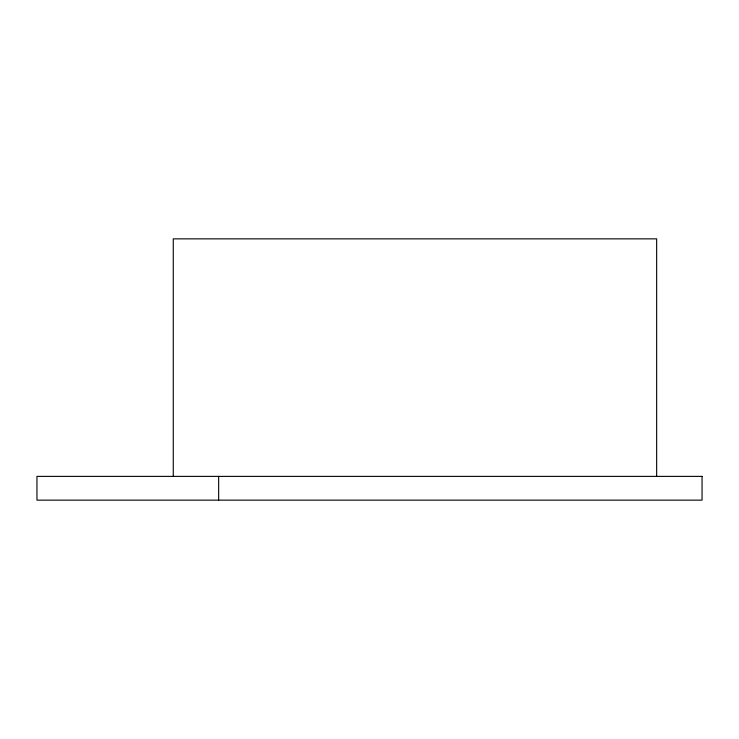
<?xml version="1.0" encoding="UTF-8"?>
<svg xmlns="http://www.w3.org/2000/svg" width="739" height="739" viewBox="0 0 739 739"><rect width="100%" height="100%" fill="white"/><g stroke="black" fill="none" stroke-linecap="round" stroke-linejoin="round"><path stroke-width="1.11" d="M656.657 476.387L656.657 238.854L173.259 238.854L173.259 476.387M218.652 476.387L218.652 500.146M702.05 476.387L36.95 476.387L36.95 500.146L702.05 500.146L702.05 476.387"/></g></svg>
